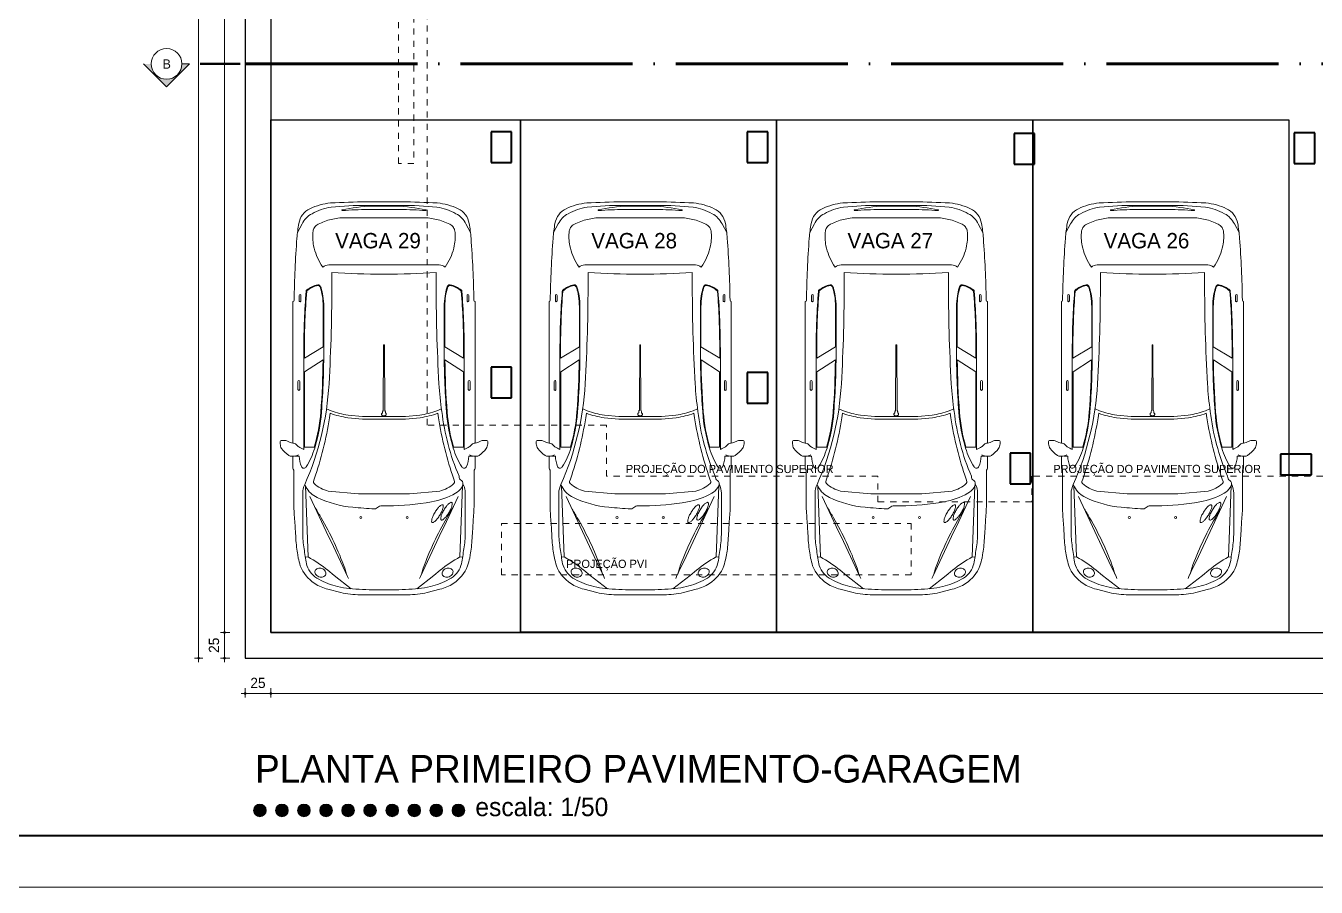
# Model space of a CAD drawing. Header units: millimetres. Extents: x 13204 to 24802, y 21209 to 40694.
# Drawn here: x 16974 to 18234, y 31989 to 32829 of the extents above; entities that cross this region are included whole.
import ezdxf

# ---------------------------------------------------------------- set-up
doc = ezdxf.new("R2010")
doc.units = ezdxf.units.MM
for name, pattern in [('ACAD_ISO04W100', [30, 24, -3, 0, -3]), ('ACAD_ISO12W100', [21, 12, -3, 0, -3, 0, -3]), ('CACHE', [0.24, 0.12, -0.12])]:
    doc.linetypes.add(name, pattern=pattern)
for name, color, linetype, lineweight in [('COTAS', 30, 'Continuous', 5), ('ESQUADRIA', 2, 'Continuous', 20), ('Linha Corte', 7, 'Continuous', 70), ('PAREDE', 1, 'Continuous', 40), ('Paredes', 1, 'Continuous', 40), ('PROJEÇÃO', 190, 'CACHE', 0), ('TEXTO', 4, 'Continuous', 5), ('Veiculos e pessoas', 245, 'Continuous', 0)]:
    doc.layers.add(name, color=color, linetype=linetype, lineweight=lineweight)
for name, color, linetype in [('EIXO', 1, 'Continuous'), ('HACHURAS', 8, 'Continuous'), ('PISOPEITORIL', 7, 'Continuous')]:
    doc.layers.add(name, color=color, linetype=linetype)
doc.styles.add('LANA', font='stylu.ttf')
doc.dimstyles.new('COTA 50', dxfattribs={"dimscale": 0, "dimtxt": 10, "dimasz": 0.5, "dimexe": 1.25, "dimexo": 5, "dimgap": 5, "dimtad": 1, "dimdec": 0, "dimtxsty": 'LANA', "dimblk": 'cota', "dimcen": 2.5, "dimse2": 1, "dimclrd": 256, "dimclre": 256, "dimclrt": 256, "dimaunit": 1, "dimadec": 0, "dimazin": 0, "dimtfac": 1, "dimtdec": 0, "dimtmove": 0, "dimatfit": 3, "dimldrblk": 'DOTSMALL', "dimfxl": 5, "dimfxlon": 1, "dimtzin": 9, "dimlwd": -1, "dimlwe": -1, "dimarcsym": 0})

# ---------------------------------------------------------------- blocks, each defined once
blk = doc.blocks.new('p')
at = {"layer": 'Paredes'}
for p, q in [((0.1, 0.15), (-0.1, 0.15)), ((-0.1, 0.15), (-0.1, -0.15)), ((0.1, -0.15), (0.1, 0.15)), ((-0.099, 0.114), (-0.099, 0.114)), ((-0.1, -0.15), (0.1, -0.15))]:
    blk.add_line(p, q, dxfattribs=at)
blk = doc.blocks.new('P20X30V')
at = {"layer": 'Paredes'}
for p, q in [((0.1, 0.15), (-0.1, 0.15)), ((-0.1, 0.15), (-0.1, -0.15)), ((0.1, -0.15), (0.1, 0.15)), ((-0.1, -0.15), (0.1, -0.15)), ((0.035, -0.15), (0.035, -0.15))]:
    blk.add_line(p, q, dxfattribs=at)
blk = doc.blocks.new('Peugeot 206_t')
at = {"layer": 'Veiculos e pessoas', "color": 8}
for points in [[(3835, 1015), (3835, 783, -0.068966), (3813, 592), (3781, 468, -0.08249), (3726, 338, -0.160706), (3553, 198, -0.016622), (3477, 178), (3445, 173, -0.03121), (3372, 161, -0.00992), (3194, 149, 0.004598), (3039, 139, -0.014104), (2957, 135), (2619, 135, -0.206434), (2599, 126), (2484, 126), (2484, 113, -0.153309), (2476, 86, -0.079107), (2408, 16, -0.110295), (2385, 6, -0.092051), (2341, 0, -0.257639), (2329, 10), (2329, 44, -0.107753), (2333, 66), (2351, 100, 0.083497), (2355, 126), (973, 126, 0.359533), (961, 137, -0.014638), (356, 165, -0.0246), (211, 183, -0.243001), (68, 292, -0.08579), (12, 494, -0.009439), (0, 845), (0, 1015), (0, 1184, -0.009439), (12, 1535, -0.08579), (68, 1737, -0.243001), (211, 1846, -0.0246), (356, 1864, -0.014638), (961, 1892, 0.359533), (973, 1903), (2355, 1903, 0.083497), (2351, 1929), (2333, 1963, -0.107753), (2329, 1985), (2329, 2019, -0.257639), (2341, 2029, -0.092051), (2385, 2023, -0.110295), (2408, 2014, -0.079107), (2476, 1943, -0.153309), (2484, 1916), (2484, 1903), (2599, 1903, -0.206434), (2619, 1894), (2957, 1894, -0.014104), (3039, 1891, 0.004598), (3194, 1880, -0.00992), (3372, 1868, -0.03121), (3445, 1856), (3477, 1851, -0.016622), (3553, 1831, -0.160706), (3726, 1691, -0.08249), (3781, 1562), (3813, 1437, -0.068966), (3835, 1247)], [(2484, 1903, -0.138412), (2470, 1850, 0.138412)], [(873, 1769, 0.19445), (868, 1766, 0.136059), (817, 1660, 0.272019), (823, 1644, 0.10304), (842, 1634, 0.03003), (920, 1616, 0.038968), (1024, 1608), (1417, 1608), (1527, 1791), (1437, 1791, 0.020123)], [(915, 1842, 1), (915, 1825), (967, 1825, 1.000593), (967, 1842)], [(1544, 1609, 0.015707), (2053, 1631, 0.053543), (2395, 1695), (2395, 1790), (1660, 1790)], [(1833, 1854), (1754, 1854, 1), (1754, 1837), (1833, 1837, 1.000593)], [(156, 1015), (156, 632, 0.058222), (172, 501, 0.061807), (219, 373, 0.120658), (252, 336, 0.121137), (285, 323, 0.081799), (429, 328, 0.093676), (615, 403), (638, 418, -0.181036), (617, 475), (617, 1015), (617, 1554, -0.181036), (638, 1611), (615, 1626, 0.093676), (429, 1701, 0.081799), (285, 1706, 0.121137), (252, 1693, 0.120658), (219, 1656, 0.061807), (172, 1529, 0.058222), (156, 1397)], [(3588, 1678, 0.105488), (3578, 1661, 0.087567), (3575, 1642, 0.078075), (3579, 1621, 0.078075), (3590, 1601, 0.087567), (3604, 1588, 0.105488), (3622, 1582, 0.122953), (3638, 1583, 0.122953), (3652, 1592, 0.105488), (3661, 1609, 0.087567), (3664, 1628, 0.078075), (3660, 1649, 0.078075), (3649, 1669, 0.087567), (3635, 1682, 0.105488), (3617, 1688, 0.122953), (3601, 1687, 0.122953)], [(76, 1172, -0.018475), (86, 1422, 0.927741), (80, 1423, 0.048784), (43, 1137), (43, 1015), (43, 892, 0.048784), (80, 606, 0.927741), (86, 607, -0.018475), (76, 857), (76, 1015)], [(2036, 1022, -0.043449), (2038, 1024, -0.070964), (2046, 1027, -0.057264), (2055, 1028), (2060, 1028, -0.044747), (2062, 1031, -0.106488), (2068, 1037, -0.130346), (2074, 1038, -0.130346), (2080, 1037, -0.106488), (2085, 1031, -0.084162), (2089, 1024, -0.073162), (2090, 1015, -0.073162), (2089, 1006, -0.084162), (2085, 999, -0.106488), (2080, 994, -0.130346), (2074, 993, -0.130346), (2068, 994, -0.106488), (2062, 999, -0.025536), (2061, 1001), (2055, 1001, -0.057264), (2046, 1002, -0.070964), (2038, 1005, -0.043449), (2036, 1007), (1396, 1010), (1396, 1019)], [(3122, 550, 0.079428), (3095, 546, 0.038638), (3066, 536, 0.02827), (3030, 516, 0.02827), (2996, 493, 0.038638), (2973, 473, 0.079428), (2958, 450, 0.251677), (2958, 441, 0.251677), (2966, 436, 0.079428), (2993, 440, 0.038638), (3022, 450, 0.02827), (3058, 469, 0.02827), (3092, 493, 0.038638), (3115, 513, 0.079428), (3130, 536, 0.251677), (3130, 545, 0.251677)], [(1437, 238, -0.020123), (873, 260, -0.19445), (868, 263, -0.136059), (817, 369, -0.272019), (823, 385, -0.10304), (842, 395, -0.03003), (920, 413, -0.038968), (1024, 421), (1417, 421), (1527, 238)], [(1544, 420, -0.015707), (2053, 398, -0.053543), (2395, 335), (2395, 240), (1660, 240)], [(3034, 381, 0.02827), (3068, 404, 0.038638), (3091, 425, 0.079428), (3107, 447, 0.251677), (3106, 457, 0.251677), (3098, 461, 0.079428), (3071, 458, 0.038638), (3042, 448, 0.02827), (3006, 428, 0.02827), (2972, 405, 0.038638), (2949, 385, 0.079428), (2934, 362, 0.251677), (2934, 353, 0.251677), (2942, 348, 0.079428), (2969, 351, 0.038638), (2998, 362, 0.02827)], [(3617, 341, 0.105488), (3635, 347, 0.087567), (3649, 360, 0.078075), (3660, 380, 0.078075), (3664, 401, 0.087567), (3661, 420, 0.105488), (3652, 437, 0.122953), (3638, 446, 0.122953), (3622, 447, 0.105488), (3604, 441, 0.087567), (3590, 428, 0.078075), (3579, 408, 0.078075), (3575, 387, 0.087567), (3578, 368, 0.105488), (3588, 351, 0.122953), (3601, 342, 0.122953)], [(967, 187, 1.000593), (967, 204), (915, 204, 1), (915, 187)], [(1833, 175, 1.000593), (1833, 192), (1754, 192, 1), (1754, 175)]]:
    blk.add_lwpolyline(points, format="xyb", close=True, dxfattribs=at)
for points in [[(2355, 1903), (2356, 1896, 0.134154), (2363, 1877), (2384, 1855, -0.053047), (2391, 1846, -0.069977), (2417, 1797), (1437, 1797, 0.020123), (872, 1774, 0.19445), (864, 1770, 0.136059), (811, 1661, 0.272019), (819, 1640, 0.10304), (841, 1628, 0.03003), (919, 1611, 0.038971), (1024, 1602), (1440, 1602, 0.018912), (2053, 1625, 0.054776), (2405, 1691, 0.064287), (2588, 1774, 0.609791), (2585, 1820, 0.090545), (2484, 1842), (2482, 1880)], [(35, 1183, -0.025669), (53, 1531, -0.089805), (117, 1717, -0.171161), (217, 1814), (301, 1859)], [(2761, 241, 0.11719), (2843, 221), (3249, 221, -0.001256), (3330, 226, -0.007749), (3480, 248, 0.039671), (3551, 263, 0.181632), (3685, 378, 0.066062), (3756, 562, 0.037571), (3775, 676, 0.021986), (3787, 936), (3787, 1015), (3787, 1093, 0.021986), (3775, 1353, 0.037571), (3756, 1467, 0.066062), (3685, 1651, 0.181632), (3551, 1766, 0.039671), (3480, 1781, -0.007749), (3330, 1803, -0.001256), (3249, 1808), (2843, 1808, 0.11719), (2761, 1788), (2783, 1777, -0.156271), (2887, 1666, -0.087452), (2982, 1319, -0.012514), (2997, 1106, -0.192447), (2991, 1087, 0.085905), (2967, 1046), (2967, 976, -0.044197), (2929, 551, -0.084683), (2844, 316, -0.113887), (2790, 256, -0.186538), (2744, 245, -0.21478), (2722, 259, 0.251145), (2678, 282, 0.073358), (2046, 450, 0.023957), (1777, 478, 0.014698), (771, 506), (689, 506, 0.018043), (707, 1007), (707, 1015), (707, 1022, 0.018043), (689, 1523), (771, 1523, 0.014698), (1777, 1551, 0.09029), (2761, 1788)], [(2064, 490, 0.057587), (2108, 662), (2122, 805), (2122, 1015), (2122, 1224), (2108, 1367, 0.057587), (2064, 1539), (2110, 1546, 0.044637), (2706, 1695), (2729, 1703, -0.299124), (2750, 1697, -0.117914), (2824, 1558), (2850, 1263), (2850, 1015), (2850, 766), (2824, 471, -0.117914), (2750, 332, -0.299124), (2729, 326), (2706, 334, 0.044637), (2110, 483), (2064, 490)], [(3676, 1362), (3659, 1370, 0.002273), (2876, 1737)], [(2987, 1685, 0.005072), (3084, 1628, 0.045863), (3576, 1398), (3636, 1381)], [(3466, 1756, 0.045576), (3597, 1563), (3648, 1501), (3777, 1334)], [(2022, 1575), (2040, 1531, -0.055312), (2083, 1364), (2096, 1223), (2096, 1015), (2096, 806), (2083, 665, -0.055312), (2040, 498), (2022, 454)], [(35, 846, 0.025669), (53, 498, 0.089805), (117, 312, 0.171161), (217, 215), (301, 170)], [(2876, 292, 0.002273), (3659, 659), (3676, 667)], [(3636, 648), (3576, 631, 0.045863), (3084, 401, 0.005072), (2987, 344)], [(3777, 695), (3648, 528), (3597, 466, 0.045576), (3466, 273)], [(2355, 126), (2356, 133, -0.134154), (2363, 152), (2384, 174, 0.053047), (2391, 183, 0.069977), (2417, 232), (1437, 232, -0.020123), (872, 255, -0.19445), (864, 259, -0.136059), (811, 368, -0.272019), (819, 390, -0.10304), (841, 401, -0.03003), (919, 418, -0.038971), (1024, 427), (1440, 427, -0.018912), (2053, 404, -0.054776), (2405, 338, -0.064287), (2588, 255, -0.609791), (2585, 209, -0.090545), (2484, 187), (2482, 149)], [(2484, 126, 0.138412), (2470, 179)]]:
    blk.add_lwpolyline(points, format="xyb", dxfattribs=at)
for points in [[(2772, 1782), (3466, 1756), (3470, 1783)], [(35, 1184), (35, 1107), (35, 1015), (35, 845)], [(2772, 247), (3466, 273), (3470, 246)]]:
    blk.add_lwpolyline(points, dxfattribs=at)
for centre in [(3082, 1240), (3082, 789)]:
    blk.add_circle(centre, 10.3, dxfattribs=at)
blk = doc.blocks.new('cota')
at = {"layer": 'COTAS'}
blk.add_hatch(color=256, dxfattribs=at).paths.add_polyline_path([(-1.6, 0, 1), (1.6, 0, 1)])
for points in [[(-1.6, 0), (-8, 0)], [(0, 1.6), (0, 8)], [(8, 0), (1.6, 0)], [(0, -8), (0, -1.6)]]:
    blk.add_lwpolyline(points, dxfattribs=at)
blk.add_circle((0, 0), 1.6, dxfattribs=at)
blk = doc.blocks.new('*D217')
at = {"layer": 'COTAS', "transparency": 16777216}
for p, q in [((17188.5, 32182.8), (17188.5, 32176.5)), ((17189, 32177.8), (17213, 32177.8))]:
    blk.add_line(p, q, dxfattribs=at)
at = {"layer": 'Defpoints', "color": 0, "transparency": 16777216}
for p in [(17213.5, 32237.3), (17188.5, 32212.3), (17213.5, 32177.8)]:
    blk.add_point(p, dxfattribs=at)
at = {"layer": 'COTAS', "transparency": 16777216, "xscale": 0.5, "yscale": 0.5, "zscale": 0.5, "rotation": 180}
blk.add_blockref('cota', (17188.5, 32177.8), dxfattribs=at)
at = {"layer": 'COTAS', "transparency": 16777216, "xscale": 0.5, "yscale": 0.5, "zscale": 0.5}
blk.add_blockref('cota', (17213.5, 32177.8), dxfattribs=at)
at = {"layer": 'COTAS', "transparency": 16777216, "insert": (17201, 32188), "char_height": 10, "attachment_point": 5, "style": 'LANA'}
blk.add_mtext('25', dxfattribs=at)
blk = doc.blocks.new('_DotSmall')
at = {"layer": 'PAREDE', "color": 0, "const_width": 0.5}
blk.add_lwpolyline([(-0.0625, 0, 1), (0.0625, 0, 1)], format="xyb", close=True, dxfattribs=at)
blk = doc.blocks.new('*D218')
at = {"layer": 'COTAS', "transparency": 16777216}
for p, q in [((17213.5, 32182.8), (17213.5, 32176.5)), ((17214, 32177.8), (20099, 32177.8))]:
    blk.add_line(p, q, dxfattribs=at)
at = {"layer": 'Defpoints', "color": 0, "transparency": 16777216}
for p in [(17213.5, 32237.3), (20099.5, 32237.3), (20099.5, 32177.8)]:
    blk.add_point(p, dxfattribs=at)
at = {"layer": 'COTAS', "transparency": 16777216, "xscale": 0.5, "yscale": 0.5, "zscale": 0.5, "rotation": 180}
blk.add_blockref('cota', (17213.5, 32177.8), dxfattribs=at)
at = {"layer": 'COTAS', "transparency": 16777216, "xscale": 0.5, "yscale": 0.5, "zscale": 0.5}
blk.add_blockref('cota', (20099.5, 32177.8), dxfattribs=at)
at = {"layer": 'COTAS', "transparency": 16777216, "insert": (18656.5, 32188), "char_height": 10, "attachment_point": 5, "style": 'LANA'}
blk.add_mtext('2886', dxfattribs=at)
blk = doc.blocks.new('*D220')
at = {"layer": 'COTAS', "transparency": 16777216}
for p, q in [((17168.4, 32212.8), (17168.4, 32236.8)), ((17173.4, 32212.3), (17167.1, 32212.3))]:
    blk.add_line(p, q, dxfattribs=at)
at = {"layer": 'Defpoints', "color": 0, "transparency": 16777216}
for p in [(17168.4, 32237.3), (17213.5, 32237.3), (17188.5, 32212.3)]:
    blk.add_point(p, dxfattribs=at)
at = {"layer": 'COTAS', "transparency": 16777216, "xscale": 0.5, "yscale": 0.5, "zscale": 0.5}
for p, rotation in [((17168.4, 32237.3), 90), ((17168.4, 32212.3), 270)]:
    blk.add_blockref('cota', p, dxfattribs=dict(at, rotation=rotation))
at = {"layer": 'COTAS', "transparency": 16777216, "insert": (17158.1, 32224.8), "char_height": 10, "attachment_point": 5, "rotation": 90, "style": 'LANA'}
blk.add_mtext('25', dxfattribs=at)
blk = doc.blocks.new('*D221')
at = {"layer": 'COTAS', "transparency": 16777216}
for p, q in [((17168.4, 32237.8), (17168.4, 33969.3)), ((17173.4, 32237.3), (17167.1, 32237.3))]:
    blk.add_line(p, q, dxfattribs=at)
at = {"layer": 'Defpoints', "color": 0, "transparency": 16777216}
for p in [(17168.4, 33969.8), (17213.5, 33969.8), (17213.5, 32237.3)]:
    blk.add_point(p, dxfattribs=at)
at = {"layer": 'COTAS', "transparency": 16777216, "xscale": 0.5, "yscale": 0.5, "zscale": 0.5}
for p, rotation in [((17168.4, 33969.8), 90), ((17168.4, 32237.3), 270)]:
    blk.add_blockref('cota', p, dxfattribs=dict(at, rotation=rotation))
at = {"layer": 'COTAS', "transparency": 16777216, "insert": (17158, 33103.5), "char_height": 10, "attachment_point": 5, "rotation": 90, "style": 'LANA'}
blk.add_mtext('1733', dxfattribs=at)
blk = doc.blocks.new('*D224')
at = {"layer": 'COTAS', "transparency": 16777216}
for p, q in [((17148.1, 34059.8), (17141.8, 34059.8)), ((17143.1, 34059.3), (17143.1, 32212.8))]:
    blk.add_line(p, q, dxfattribs=at)
at = {"layer": 'Defpoints', "color": 0, "transparency": 16777216}
for p in [(17806.1, 34059.8), (17143.1, 32212.3), (17806.1, 32212.3)]:
    blk.add_point(p, dxfattribs=at)
at = {"layer": 'COTAS', "transparency": 16777216, "xscale": 0.5, "yscale": 0.5, "zscale": 0.5}
for p, rotation in [((17143.1, 34059.8), 90), ((17143.1, 32212.3), 270)]:
    blk.add_blockref('cota', p, dxfattribs=dict(at, rotation=rotation))
at = {"layer": 'COTAS', "transparency": 16777216, "insert": (17132.9, 33136), "char_height": 10, "attachment_point": 5, "rotation": 90, "style": 'LANA'}
blk.add_mtext('1848', dxfattribs=at)

msp = doc.modelspace()

# ---------------------------------------------------------------- hatches: boundary and pattern name
at = {"layer": 'ESQUADRIA'}
h = msp.add_hatch(color=256, dxfattribs=at)
edge = h.paths.add_edge_path()
edge.add_arc((17202.84, 32063.67), 6.17, 0, 360)
h = msp.add_hatch(color=256, dxfattribs=at)
edge = h.paths.add_edge_path()
edge.add_arc((17224.37, 32063.67), 6.17, 0, 360)
h = msp.add_hatch(color=256, dxfattribs=at)
edge = h.paths.add_edge_path()
edge.add_arc((17245.9, 32063.67), 6.17, 0, 360)
h = msp.add_hatch(color=256, dxfattribs=at)
edge = h.paths.add_edge_path()
edge.add_arc((17267.42, 32063.67), 6.17, 0, 360)
h = msp.add_hatch(color=256, dxfattribs=at)
edge = h.paths.add_edge_path()
edge.add_arc((17288.95, 32063.67), 6.17, 0, 360)
h = msp.add_hatch(color=256, dxfattribs=at)
edge = h.paths.add_edge_path()
edge.add_arc((17310.47, 32063.67), 6.17, 0, 360)
h = msp.add_hatch(color=256, dxfattribs=at)
edge = h.paths.add_edge_path()
edge.add_arc((17332, 32063.67), 6.17, 0, 360)
h = msp.add_hatch(color=256, dxfattribs=at)
edge = h.paths.add_edge_path()
edge.add_arc((17353.53, 32063.67), 6.17, 0, 360)
h = msp.add_hatch(color=256, dxfattribs=at)
edge = h.paths.add_edge_path()
edge.add_arc((17375.05, 32063.67), 6.17, 0, 360)
h = msp.add_hatch(color=256, dxfattribs=at)
edge = h.paths.add_edge_path()
edge.add_arc((17396.58, 32063.67), 6.17, 0, 360)
at = {"layer": 'TEXTO'}
msp.add_hatch(color=256, dxfattribs=at).paths.add_polyline_path([(17096.8, 32792.25), (17089.3, 32792.25), (17111.8, 32769.75), (17134.3, 32792.25), (17126.8, 32792.25, -1)])

# ---------------------------------------------------------------- linework, layer by layer
at = {"layer": 'EIXO', "color": 1}
for p, q in [((17188.54, 33984.78), (17188.54, 32212.28)), ((17213.54, 33969.78), (17213.54, 32237.28)), ((17213.54, 32237.28), (20099.54, 32237.28)), ((17188.54, 32212.28), (20114.54, 32212.28))]:
    msp.add_line(p, q, dxfattribs=at)
at = {"layer": 'ESQUADRIA'}
for centre in [(17202.84, 32063.67), (17224.37, 32063.67), (17245.9, 32063.67), (17267.42, 32063.67), (17288.95, 32063.67), (17310.47, 32063.67), (17332, 32063.67), (17353.53, 32063.67), (17375.05, 32063.67), (17396.58, 32063.67)]:
    msp.add_circle(centre, 6.17, dxfattribs=at)
at = {"layer": 'HACHURAS'}
for points in [[(17213.54, 32237.28), (17213.54, 32737.51), (17457.09, 32737.51), (17457.09, 32237.51)], [(17457.09, 32237.51), (17457.09, 32737.51), (17707.09, 32737.51), (17707.09, 32237.51)], [(17707.09, 32237.51), (17707.09, 32737.51), (17957.09, 32737.51), (17957.09, 32237.51)], [(17957.09, 32237.51), (17957.09, 32737.51), (18207.09, 32737.51), (18207.09, 32237.51)]]:
    msp.add_lwpolyline(points, close=True, dxfattribs=at)
at = {"layer": 'Linha Corte', "linetype": 'ACAD_ISO04W100', "ltscale": 7}
msp.add_line((17188.54, 32792.25), (20114.54, 32792.25), dxfattribs=at)
at = {"layer": 'Paredes'}
msp.add_line((21256.85, 32038.68), (13751.76, 32038.68), dxfattribs=at)
at = {"layer": 'PROJEÇÃO', "ltscale": 50}
msp.add_lwpolyline([(18516.09, 32389.78), (17956.09, 32389.78), (17956.09, 32364.78), (17806.09, 32364.78), (17806.09, 32389.78), (17541.09, 32389.78), (17541.09, 32439.78), (17366.09, 32439.78), (17366.09, 32934.78), (17353.09, 32934.78), (17353.09, 32695), (17338.09, 32695), (17338.09, 33214.78), (17335.09, 33214.78), (17335.09, 33649.55), (17353.09, 33649.55), (17353.09, 33489.78), (17366.09, 33489.78), (17366.09, 33969.78)], dxfattribs=at)
msp.add_lwpolyline([(17838.54, 32293.68), (17438.54, 32293.68), (17438.54, 32343.68), (17838.54, 32343.68)], close=True, dxfattribs=at)
at = {"layer": 'TEXTO'}
for p, q in [((17089.3, 32792.25), (17111.8, 32769.75)), ((17134.3, 32792.25), (17111.8, 32769.75)), ((17126.8, 32792.25), (17134.3, 32792.25)), ((21305.52, 31988.7), (13703.08, 31988.7))]:
    msp.add_line(p, q, dxfattribs=at)
at = {"layer": 'TEXTO', "linetype": 'ACAD_ISO12W100', "ltscale": 0.15, "const_width": 2.5}
msp.add_lwpolyline([(17144.32, 32792.25), (17183.93, 32792.25)], dxfattribs=at)
at = {"layer": 'TEXTO'}
msp.add_circle((17111.8, 32792.25), 15, dxfattribs=at)
msp.add_solid([(17134.3, 32792.25), (17134.3, 32792.25), (17134.3, 32792.25), (17111.8, 32769.75)], dxfattribs=at)

# ---------------------------------------------------------------- block references
at = {"layer": 'PISOPEITORIL', "xscale": 100, "yscale": 100, "zscale": 100}
for name, p in [('p', (17438.54, 32711.01)), ('p', (17688.54, 32711.01)), ('p', (17948.96, 32709.28)), ('p', (18222.33, 32709.87)), ('p', (17438.54, 32481.28)), ('p', (17688.54, 32476.12)), ('P20X30V', (17945.04, 32397.28))]:
    msp.add_blockref(name, p, dxfattribs=at)
at = {"layer": 'PISOPEITORIL', "xscale": 100, "yscale": 100, "zscale": 100, "rotation": 90}
msp.add_blockref('P20X30V', (18214.04, 32401.28), dxfattribs=at)
at = {"layer": 'Veiculos e pessoas', "color": 8, "xscale": -0.09999999999854481, "yscale": 0.09999999999854481, "zscale": 0.1, "rotation": 90}
for p in [(17425.43, 32657.68), (17675.43, 32657.68), (17925.43, 32657.68), (18175.43, 32657.68)]:
    msp.add_blockref('Peugeot 206_t', p, dxfattribs=at)

# ---------------------------------------------------------------- texts
at = {"layer": 'ESQUADRIA', "attachment_point": 1, "style": 'LANA'}
for s, insert, char_height, width in [('PLANTA PRIMEIRO PAVIMENTO-GARAGEM', (17198.16, 32117.77), 27, 813.3521), ('escala: 1/50', (17413.13, 32076.05), 18, 215.4319)]:
    msp.add_mtext(s, dxfattribs=dict(at, insert=insert, char_height=char_height, width=width))
at = {"layer": 'TEXTO', "style": 'LANA'}
msp.add_text('B', height=9, dxfattribs=at).set_placement((17107.97, 32787.63))
at = {"layer": 'TEXTO', "attachment_point": 5, "style": 'LANA'}
for s, insert, char_height, width in [('\\pi-30,l45,t45;VAGA 29', (17310.64, 32619.6), 15, 825.1274), ('\\pi-30,l45,t45;VAGA 28', (17560.64, 32619.6), 15, 825.1274), ('\\pi-30,l45,t45;VAGA 27', (17810.64, 32619.6), 15, 825.1274), ('\\pi-30,l45,t45;VAGA 26', (18060.64, 32619.6), 15, 825.1274), ('PROJEÇÃO DO PAVIMENTO SUPERIOR', (17661.41, 32395.66), 8, 216.4587), ('PROJEÇÃO DO PAVIMENTO SUPERIOR', (18078.5, 32395.66), 8, 216.4587), ('PROJEÇÃO PVI', (17541.35, 32303.05), 8, 216.4587)]:
    msp.add_mtext(s, dxfattribs=dict(at, insert=insert, char_height=char_height, width=width))

# ---------------------------------------------------------------- dimensions: what is measured, and where the dimension line sits
at = {"layer": 'COTAS'}
for base, p1, p2, override, picture, middle in [((17143.07622865, 32212.276169), (17806.08687374, 34059.776169), (17806.08687374, 32212.276169), {"dimscale": 1}, '*D224', (17132.852949, 33136.026169)), ((17168.354351, 33969.776169), (17213.53799008, 32237.276169), (17213.53799008, 33969.776169), {"dimscale": 1, "dimtmove": 1}, '*D221', (17157.99563943, 33103.526169))]:
    dim = msp.add_linear_dim(base=base, p1=p1, p2=p2, angle=90, dimstyle='COTA 50', override=override, dxfattribs=at)
    dim.commit()
    dim.dimension.update_dxf_attribs({"geometry": picture, "text_midpoint": middle})
dim = msp.add_linear_dim(base=(17168.35, 32237.28), p1=(17188.54, 32212.28), p2=(17213.54, 32237.28), angle=90, dimstyle='COTA 50', override={"dimscale": 1}, dxfattribs=at)
dim.commit()
dim.dimension.update_dxf_attribs({"geometry": '*D220', "text_midpoint": (17168.35, 32224.78), "dimtype": 160})
dim = msp.add_linear_dim(base=(17213.54, 32177.77), p1=(17188.54, 32212.28), p2=(17213.54, 32237.28), dimstyle='COTA 50', override={"dimscale": 1}, dxfattribs=at)
dim.commit()
dim.dimension.update_dxf_attribs({"geometry": '*D217', "text_midpoint": (17201.04, 32177.77), "dimtype": 160})
dim = msp.add_linear_dim(base=(20099.54, 32177.77), p1=(17213.54, 32237.28), p2=(20099.54, 32237.28), dimstyle='COTA 50', override={"dimscale": 1, "dimtmove": 1}, dxfattribs=at)
dim.commit()
dim.dimension.update_dxf_attribs({"geometry": '*D218', "text_midpoint": (18656.54, 32187.95)})

doc.saveas('drawing.dxf')
